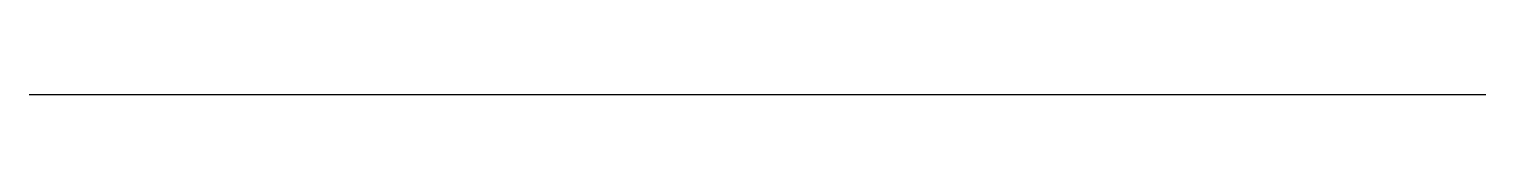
# Model space of a CAD drawing. Header units: millimetres. Extents: x -6.4 to 55.9, y -37.8 to -37.8.
import ezdxf

# ---------------------------------------------------------------- set-up
doc = ezdxf.new("R2010")
doc.units = ezdxf.units.MM
doc.layers.get('0').update_dxf_attribs({"linetype": 'CONTINUOUS'})

msp = doc.modelspace()

# ---------------------------------------------------------------- linework, layer by layer
msp.add_line((-6.383, -37.787), (55.914, -37.787))

doc.saveas('drawing.dxf')
